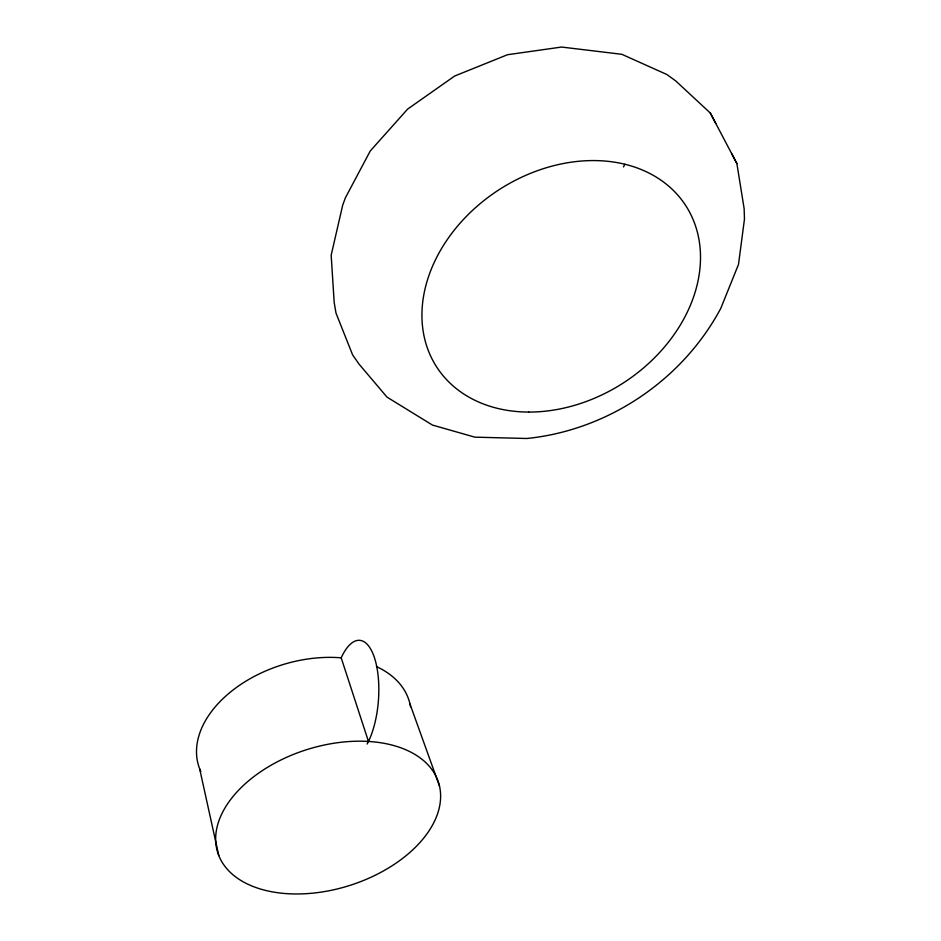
<?xml version="1.0" encoding="UTF-8"?>
<svg xmlns="http://www.w3.org/2000/svg" width="941" height="941" viewBox="0 0 941 941"><rect width="100%" height="100%" fill="white"/><g stroke="black" fill="none" stroke-linecap="round" stroke-linejoin="round"><path stroke-width="1.41" d="M710.302 113.014L675.779 80.961L666.922 74.539L621.848 54.307L561.624 47.05L507.528 54.719L454.679 76.009L407.618 109.097L370.272 150.96L345.371 197.857L342.677 205.256L331.173 255.199L334.173 302.379L335.996 313.082L352.616 354.886L359.003 364.073L387.01 397.126L432.425 425.061L474.817 437.153L526.807 438.494C605.486 430.519 678.061 383.14 717.348 314.553L720.665 308.636L738.497 264.433L744.472 219.065L744.131 208.608L736.874 163.522L710.302 113.014L715.795 123.436M731.58 153.477L736.874 163.522M409.982 703.997L439.529 786.206A115.825 71.222 -17.6 0 1 285.958 893.585A115.825 71.222 -17.6 0 1 258.916 772.926A115.825 71.222 -17.6 0 1 439.529 786.206M200.798 771.526A110.156 71.787 -17.2 0 1 230.698 691.87A110.156 71.787 -17.2 0 1 341.195 657.83L368.46 741.437M199.668 768.856L218.771 855.522M341.195 657.83A58.671 23.266 -85.6 0 1 374.941 659.288A58.671 23.266 -85.6 0 1 367.131 744.025M376.471 666.604A110.156 71.787 -17.2 0 1 410.547 706.797M624.812 164.263A77.033 35.829 -75 0 1 623.495 166.945M528.771 412.064A148.396 114.873 -33 0 0 694.764 223.782A148.396 114.873 -33 0 0 460.102 223.158A148.396 114.873 -33 0 0 528.771 412.064"/></g></svg>
